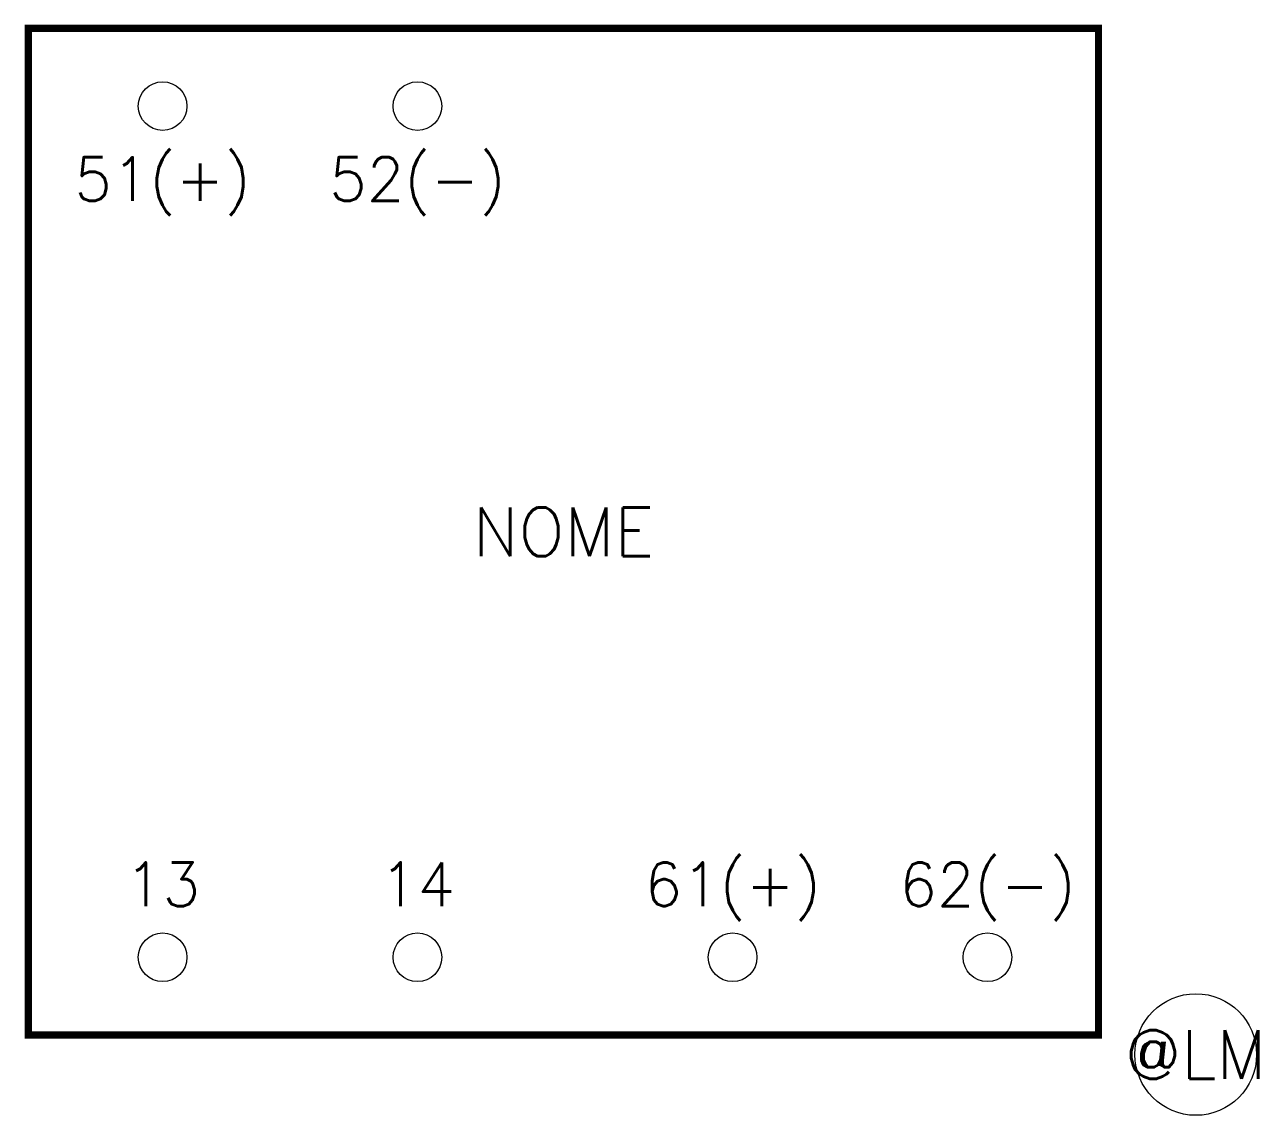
# Model space of a CAD drawing. Header units: millimetres. Extents: x -22.2 to 28.6, y -44.7 to 0.1.
import ezdxf
from ezdxf.enums import TextEntityAlignment as Align

# ---------------------------------------------------------------- set-up
doc = ezdxf.new("R2010")
doc.units = ezdxf.units.MM
doc.styles.add('ROMANS', font='romans', dxfattribs={"height": 0.2})

msp = doc.modelspace()

# ---------------------------------------------------------------- linework, layer by layer
at = {"color": 5, "const_width": 0.3}
msp.add_lwpolyline([(-22, 0), (-22, -41.4), (22, -41.4), (22, 0)], close=True, dxfattribs=at)
at = {"linetype": 'Continuous'}
for centre in [(-16.479, -3.2), (-6, -3.2), (-16.479, -38.2), (-6, -38.2), (6.957, -38.2), (17.436, -38.2)]:
    msp.add_circle(centre, 1, dxfattribs=at)
msp.add_circle((26, -42.2), 2.5)

# ---------------------------------------------------------------- texts
at = {"color": 7, "style": 'ROMANS', "flags": 4}
for tag, text, height, p in [('51(+)', '51(+)', 1.8, (-16.48, -6.2)), ('52(-)', '52(-)', 1.8, (-6, -6.2)), ('NOME', 'NOME', 2, (0, -20.7)), ('61(+)', '61(+)', 1.8, (6.96, -35.2)), ('62(-)', '62(-)', 1.8, (17.44, -35.2)), ('13', '13', 1.8, (-16.48, -35.2)), ('14', '14', 1.8, (-6, -35.2)), ('@LM', '@LM', 2, (26, -42.2))]:
    msp.add_attdef(tag, text=text, height=height, dxfattribs=at).set_placement(p, align=Align.MIDDLE_CENTER)

doc.saveas('drawing.dxf')
